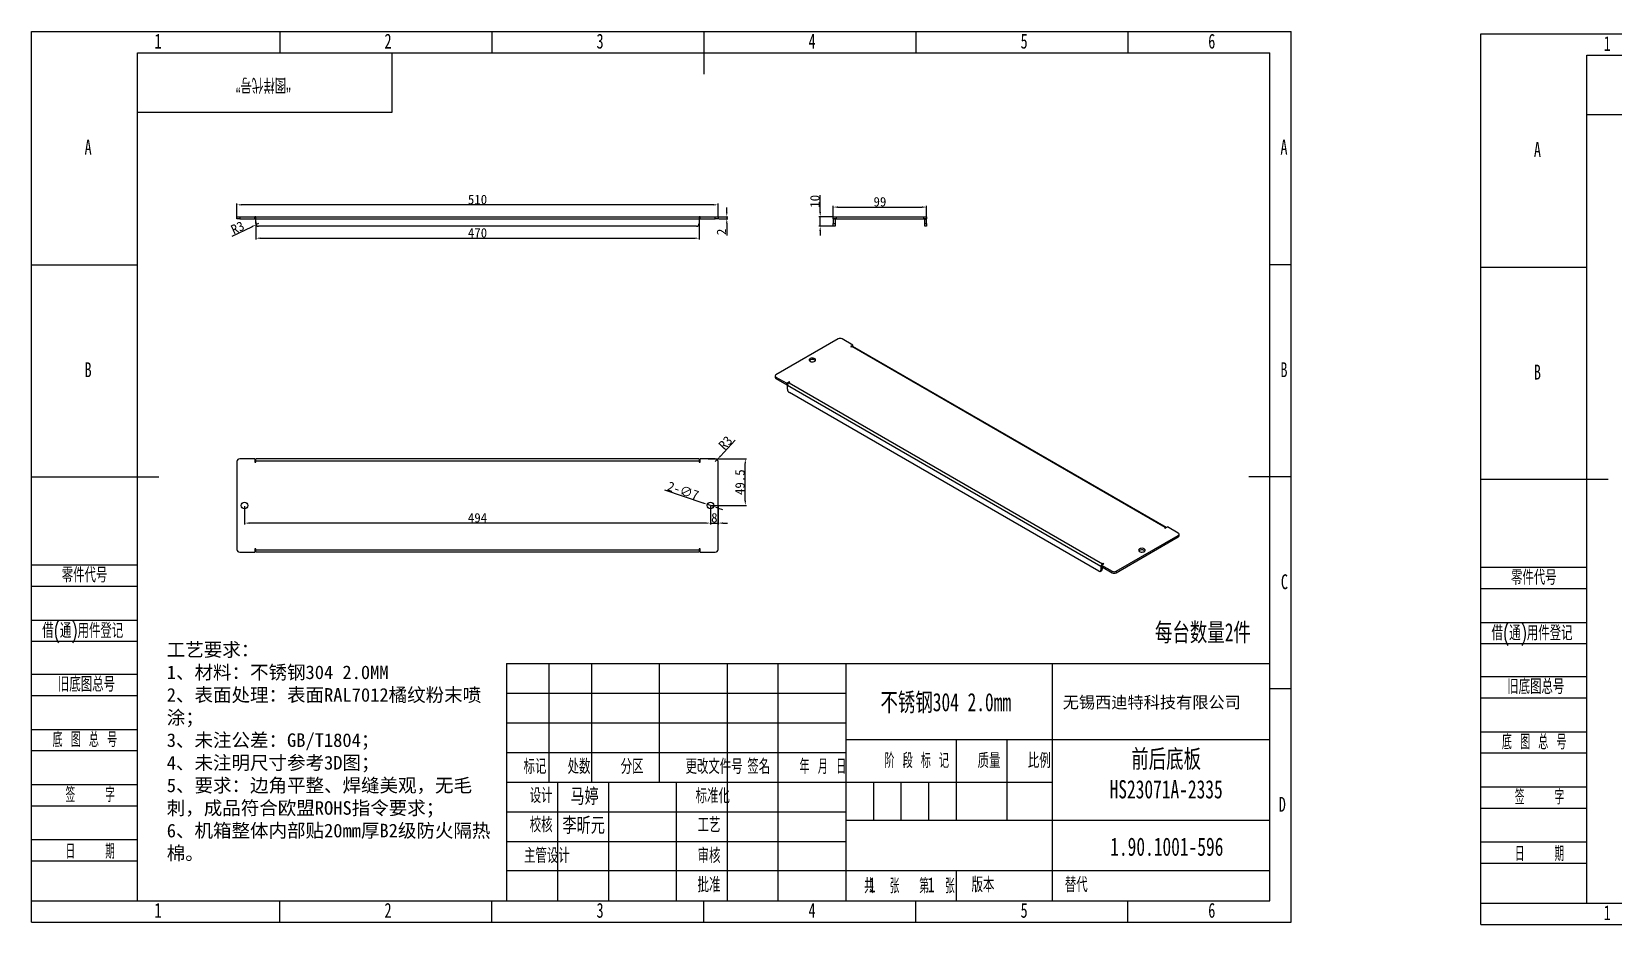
# Model space of a CAD drawing. Header units: millimetres. Extents: x -14348 to 6039, y -1826 to 2921.
# Drawn here: x 3168 to 4844, y -512 to 435 of the extents above; entities that cross this region are included whole.
import ezdxf

# ---------------------------------------------------------------- set-up
doc = ezdxf.new("R2010")
doc.units = ezdxf.units.MM
doc.layers.add('图框', color=7, linetype='Continuous')
doc.layers.add('标注', color=3, linetype='Continuous')
doc.layers.add('文字层', color=3, linetype='Continuous', lineweight=25)
doc.layers.add('粗实线层', color=7, linetype='Continuous', lineweight=25)
doc.styles.add('SLDTEXTSTYLE0', font='TXT', dxfattribs={"width": 0.7, "bigfont": 'bigfont'})
doc.styles.add('SLDTEXTSTYLE1', font='TXT', dxfattribs={"width": 0.6, "bigfont": 'bigfont'})
doc.styles.add('SLDTEXTSTYLE2', font='TXT', dxfattribs={"width": 0.614286, "bigfont": 'bigfont'})
doc.styles.add('SLDTEXTSTYLE3', font='TXT', dxfattribs={"width": 0.62, "bigfont": 'bigfont'})
doc.styles.add('SLDTEXTSTYLE4', font='TXT', dxfattribs={"width": 0.566667, "bigfont": 'bigfont'})
doc.styles.add('SLDTEXTSTYLE5', font='TXT', dxfattribs={"width": 0.7})
doc.dimstyles.new('ISO-25', dxfattribs={"dimtxt": 10, "dimasz": 5, "dimexe": 1.25, "dimexo": 0.625, "dimtad": 1, "dimdsep": 46, "dimtxsty": 'Standard', "dimcen": 2.5, "dimadec": 0, "dimazin": 0, "dimtfac": 1, "dimtmove": 0, "dimatfit": 3, "dimfxl": 1, "dimarcsym": 0})

# ---------------------------------------------------------------- blocks, each defined once
blk = doc.blocks.new('*D94')
at = {"layer": 'Defpoints', "color": 0, "transparency": 16777216}
for p in [(3895.3, 238.3), (3895.3, 236.3), (3904.5, 236.3)]:
    blk.add_point(p, dxfattribs=at)
at = {"layer": '标注', "color": 0, "lineweight": -2, "transparency": 16777216}
for p, q in [((3895.9, 238.3), (3905.7, 238.3)), ((3895.9, 236.3), (3905.7, 236.3)), ((3904.5, 243.3), (3904.5, 248.3)), ((3904.5, 238.3), (3904.5, 236.3)), ((3904.5, 231.3), (3904.5, 218.3))]:
    blk.add_line(p, q, dxfattribs=at)
at = {"layer": '标注', "color": 0, "transparency": 16777216}
for points in [[(3903.6, 243.3), (3905.3, 243.3), (3904.5, 238.3)], [(3903.6, 231.3), (3905.3, 231.3), (3904.5, 236.3)]]:
    blk.add_solid(points, dxfattribs=at)
at = {"layer": '标注', "color": 0, "transparency": 16777216, "insert": (3898.8, 222.3), "char_height": 10, "attachment_point": 5, "rotation": 90}
blk.add_mtext('2', dxfattribs=at)
blk = doc.blocks.new('*D95')
at = {"layer": 'Defpoints', "color": 0, "transparency": 16777216}
for p in [(3385.3, 251), (3385.3, 236.3), (3895.3, 237.3)]:
    blk.add_point(p, dxfattribs=at)
at = {"layer": '标注', "color": 0, "lineweight": -2, "transparency": 16777216}
for p, q in [((3385.3, 236.9), (3385.3, 252.3)), ((3895.3, 237.9), (3895.3, 252.3)), ((3890.3, 251), (3390.3, 251))]:
    blk.add_line(p, q, dxfattribs=at)
at = {"layer": '标注', "color": 0, "transparency": 16777216}
for points in [[(3390.3, 251.8), (3390.3, 250.2), (3385.3, 251)], [(3890.3, 251.8), (3890.3, 250.2), (3895.3, 251)]]:
    blk.add_solid(points, dxfattribs=at)
at = {"layer": '标注', "color": 0, "transparency": 16777216, "insert": (3640.3, 256.6), "char_height": 10, "attachment_point": 5}
blk.add_mtext('510', dxfattribs=at)
blk = doc.blocks.new('*D96')
at = {"layer": 'Defpoints', "color": 0, "transparency": 16777216}
for p in [(3405.3, 233.5), (3875.3, 233.5), (3875.3, 215.6)]:
    blk.add_point(p, dxfattribs=at)
at = {"layer": '标注', "color": 0, "lineweight": -2, "transparency": 16777216}
for p, q in [((3405.3, 232.9), (3405.3, 214.3)), ((3875.3, 232.9), (3875.3, 214.3)), ((3410.3, 215.6), (3870.3, 215.6))]:
    blk.add_line(p, q, dxfattribs=at)
at = {"layer": '标注', "color": 0, "transparency": 16777216}
for points in [[(3410.3, 216.4), (3410.3, 214.8), (3405.3, 215.6)], [(3870.3, 216.4), (3870.3, 214.8), (3875.3, 215.6)]]:
    blk.add_solid(points, dxfattribs=at)
at = {"layer": '标注', "color": 0, "transparency": 16777216, "insert": (3640.3, 221.2), "char_height": 10, "attachment_point": 5}
blk.add_mtext('470', dxfattribs=at)
blk = doc.blocks.new('*D97')
at = {"layer": 'Defpoints', "color": 0, "transparency": 16777216}
for p in [(3405.6, 230), (3408.3, 231.3)]:
    blk.add_point(p, dxfattribs=at)
at = {"layer": '标注', "color": 0, "lineweight": -2, "transparency": 16777216}
for p, q in [((3380.4, 217.8), (3401.1, 227.8)), ((3408.3, 231.3), (3405.6, 230))]:
    blk.add_line(p, q, dxfattribs=at)
at = {"layer": '标注', "color": 0, "transparency": 16777216}
blk.add_solid([(3400.7, 228.5), (3401.4, 227), (3405.6, 230)], dxfattribs=at)
at = {"layer": '标注', "color": 0, "transparency": 16777216, "insert": (3386, 226.8), "char_height": 10, "attachment_point": 5, "rotation": 25.85}
blk.add_mtext('R3', dxfattribs=at)
blk = doc.blocks.new('*D98')
at = {"layer": 'Defpoints', "color": 0, "transparency": 16777216}
for p in [(4003.5, 238.3), (4017.3, 238.3), (4019.3, 228.3)]:
    blk.add_point(p, dxfattribs=at)
at = {"layer": '标注', "color": 0, "lineweight": -2, "transparency": 16777216}
for p, q in [((4003.5, 243.3), (4003.5, 261.2)), ((4016.7, 238.3), (4002.2, 238.3)), ((4003.5, 228.3), (4003.5, 238.3)), ((4018.7, 228.3), (4002.2, 228.3)), ((4003.5, 223.3), (4003.5, 218.3))]:
    blk.add_line(p, q, dxfattribs=at)
at = {"layer": '标注', "color": 0, "transparency": 16777216}
for points in [[(4002.6, 243.3), (4004.3, 243.3), (4003.5, 238.3)], [(4002.6, 223.3), (4004.3, 223.3), (4003.5, 228.3)]]:
    blk.add_solid(points, dxfattribs=at)
at = {"layer": '标注', "color": 0, "transparency": 16777216, "insert": (3997.9, 254.7), "char_height": 10, "attachment_point": 5, "rotation": 90}
blk.add_mtext('10', dxfattribs=at)
blk = doc.blocks.new('*D99')
at = {"layer": 'Defpoints', "color": 0, "transparency": 16777216}
for p in [(4017.3, 235.8), (4116.3, 248.6), (4116.3, 233.5)]:
    blk.add_point(p, dxfattribs=at)
at = {"layer": '标注', "color": 0, "lineweight": -2, "transparency": 16777216}
for p, q in [((4017.3, 236.4), (4017.3, 249.8)), ((4022.3, 248.6), (4111.3, 248.6)), ((4116.3, 234.1), (4116.3, 249.8))]:
    blk.add_line(p, q, dxfattribs=at)
at = {"layer": '标注', "color": 0, "transparency": 16777216}
for points in [[(4022.3, 249.4), (4022.3, 247.7), (4017.3, 248.6)], [(4111.3, 249.4), (4111.3, 247.7), (4116.3, 248.6)]]:
    blk.add_solid(points, dxfattribs=at)
at = {"layer": '标注', "color": 0, "transparency": 16777216, "insert": (4066.8, 254.2), "char_height": 10, "attachment_point": 5}
blk.add_mtext('99', dxfattribs=at)
blk = doc.blocks.new('*D100')
at = {"layer": 'Defpoints', "color": 0, "transparency": 16777216}
for p in [(3887.3, -67.7), (3895.3, -67.7), (3895.3, -86.4)]:
    blk.add_point(p, dxfattribs=at)
at = {"layer": '标注', "color": 0, "lineweight": -2, "transparency": 16777216}
for p, q in [((3887.3, -68.3), (3887.3, -87.7)), ((3895.3, -68.3), (3895.3, -87.7)), ((3882.3, -86.4), (3877.3, -86.4)), ((3887.3, -86.4), (3895.3, -86.4)), ((3900.3, -86.4), (3905.3, -86.4))]:
    blk.add_line(p, q, dxfattribs=at)
at = {"layer": '标注', "color": 0, "transparency": 16777216}
for points in [[(3882.3, -85.6), (3882.3, -87.2), (3887.3, -86.4)], [(3900.3, -85.6), (3900.3, -87.2), (3895.3, -86.4)]]:
    blk.add_solid(points, dxfattribs=at)
at = {"layer": '标注', "color": 0, "transparency": 16777216, "insert": (3891.3, -80.8), "char_height": 10, "attachment_point": 5}
blk.add_mtext('8', dxfattribs=at)
blk = doc.blocks.new('*D101')
at = {"layer": 'Defpoints', "color": 0, "transparency": 16777216}
for p in [(3393.3, -67.7), (3887.3, -67.7), (3393.3, -86.4)]:
    blk.add_point(p, dxfattribs=at)
at = {"layer": '标注', "color": 0, "lineweight": -2, "transparency": 16777216}
for p, q in [((3393.3, -68.3), (3393.3, -87.7)), ((3887.3, -68.3), (3887.3, -87.7)), ((3882.3, -86.4), (3398.3, -86.4))]:
    blk.add_line(p, q, dxfattribs=at)
at = {"layer": '标注', "color": 0, "transparency": 16777216}
for points in [[(3398.3, -85.6), (3398.3, -87.2), (3393.3, -86.4)], [(3882.3, -85.6), (3882.3, -87.2), (3887.3, -86.4)]]:
    blk.add_solid(points, dxfattribs=at)
at = {"layer": '标注', "color": 0, "transparency": 16777216, "insert": (3640.3, -80.8), "char_height": 10, "attachment_point": 5}
blk.add_mtext('494', dxfattribs=at)
blk = doc.blocks.new('*D102')
at = {"layer": 'Defpoints', "color": 0, "transparency": 16777216}
for p in [(3884.3, -18.2), (3924.1, -18.2), (3887.3, -67.7)]:
    blk.add_point(p, dxfattribs=at)
at = {"layer": '标注', "color": 0, "lineweight": -2, "transparency": 16777216}
for p, q in [((3884.9, -18.2), (3925.4, -18.2)), ((3924.1, -62.7), (3924.1, -23.2)), ((3887.9, -67.7), (3925.4, -67.7))]:
    blk.add_line(p, q, dxfattribs=at)
at = {"layer": '标注', "color": 0, "transparency": 16777216}
for points in [[(3923.3, -23.2), (3924.9, -23.2), (3924.1, -18.2)], [(3923.3, -62.7), (3924.9, -62.7), (3924.1, -67.7)]]:
    blk.add_solid(points, dxfattribs=at)
at = {"layer": '标注', "color": 0, "transparency": 16777216, "insert": (3918.5, -43), "char_height": 10, "attachment_point": 5, "rotation": 90}
blk.add_mtext('49.5', dxfattribs=at)
blk = doc.blocks.new('*D103')
at = {"layer": 'Defpoints', "color": 0, "transparency": 16777216}
for p in [(3883.9, -66.6), (3890.6, -68.8)]:
    blk.add_point(p, dxfattribs=at)
at = {"layer": '标注', "color": 0, "lineweight": -2, "transparency": 16777216}
for p, q in [((3838.5, -51.3), (3879.2, -65)), ((3890.6, -68.8), (3883.9, -66.6)), ((3895.3, -70.4), (3900, -72))]:
    blk.add_line(p, q, dxfattribs=at)
at = {"layer": '标注', "color": 0, "transparency": 16777216}
for points in [[(3879.5, -64.2), (3878.9, -65.8), (3883.9, -66.6)], [(3895.6, -69.6), (3895, -71.2), (3890.6, -68.8)]]:
    blk.add_solid(points, dxfattribs=at)
at = {"layer": '标注', "color": 0, "transparency": 16777216, "insert": (3858.3, -52), "char_height": 10, "attachment_point": 5, "rotation": 341.3567}
blk.add_mtext('2-∅7', dxfattribs=at)
blk = doc.blocks.new('*D104')
at = {"layer": 'Defpoints', "color": 0, "transparency": 16777216}
for p in [(3892.3, -21.2), (3894.3, -19)]:
    blk.add_point(p, dxfattribs=at)
at = {"layer": '标注', "color": 0, "lineweight": -2, "transparency": 16777216}
for p, q in [((3913.3, 1.4), (3897.7, -15.4)), ((3892.3, -21.2), (3894.3, -19))]:
    blk.add_line(p, q, dxfattribs=at)
at = {"layer": '标注', "color": 0, "transparency": 16777216}
blk.add_solid([(3897.1, -14.8), (3898.3, -15.9), (3894.3, -19)], dxfattribs=at)
at = {"layer": '标注', "color": 0, "transparency": 16777216, "insert": (3903.1, -1.3), "char_height": 10, "attachment_point": 5, "rotation": 46.9745}
blk.add_mtext('R3', dxfattribs=at)

msp = doc.modelspace()

# ---------------------------------------------------------------- linework, layer by layer
at = {"color": 7, "linetype": 'Continuous', "lineweight": 25}
for p, q in [((3385.254, 236.265), (3385.254, 238.265)), ((3385.254, 238.265), (3388.254, 238.265)), ((3388.254, 236.265), (3385.254, 236.265)), ((3388.254, 238.265), (3388.254, 236.265)), ((3388.254, 238.265), (3404.254, 238.265)), ((3388.254, 236.265), (3404.254, 236.265)), ((3404.254, 236.265), (3404.254, 238.265)), ((3405.254, 238.265), (3404.254, 238.265)), ((3404.254, 236.265), (3405.254, 236.265)), ((3405.254, 238.265), (3875.254, 238.265)), ((3405.254, 235.765), (3405.254, 238.265)), ((3875.254, 235.765), (3405.254, 235.765)), ((3405.254, 231.265), (3405.254, 235.765)), ((3875.254, 238.265), (3875.254, 235.765)), ((3876.254, 238.265), (3875.254, 238.265)), ((3875.254, 236.265), (3876.254, 236.265)), ((3875.254, 235.765), (3875.254, 231.265)), ((3876.254, 236.265), (3876.254, 238.265)), ((3876.254, 238.265), (3892.254, 238.265)), ((3876.254, 236.265), (3892.254, 236.265)), ((3892.254, 236.265), (3892.254, 238.265)), ((3892.254, 238.265), (3895.254, 238.265)), ((3895.254, 236.265), (3892.254, 236.265)), ((3895.254, 238.265), (3895.254, 236.265)), ((4017.321, 236.265), (4017.321, 238.265)), ((4017.321, 238.265), (4020.321, 238.265)), ((4020.321, 236.265), (4017.321, 236.265)), ((4019.321, 235.765), (4017.321, 235.765)), ((4017.321, 235.765), (4017.321, 231.265)), ((4019.321, 235.765), (4019.321, 231.265)), ((4020.321, 238.265), (4020.321, 236.265)), ((4020.321, 238.265), (4113.321, 238.265)), ((4020.321, 236.265), (4113.321, 236.265)), ((4113.321, 236.265), (4113.321, 238.265)), ((4113.321, 238.265), (4116.321, 238.265)), ((4116.321, 236.265), (4113.321, 236.265)), ((4114.321, 235.765), (4116.321, 235.765)), ((4114.321, 231.265), (4114.321, 235.765)), ((4116.321, 238.265), (4116.321, 236.265)), ((4116.321, 231.265), (4116.321, 235.765)), ((3872.254, 228.265), (3408.254, 228.265)), ((4017.321, 231.265), (4019.321, 231.265)), ((4017.321, 228.265), (4017.321, 231.265)), ((4019.321, 228.265), (4017.321, 228.265)), ((4019.321, 231.265), (4019.321, 228.265)), ((4114.321, 231.265), (4116.321, 231.265)), ((4114.321, 228.265), (4114.321, 231.265)), ((4116.321, 228.265), (4114.321, 228.265)), ((4116.321, 231.265), (4116.321, 228.265)), ((4022.405, 108.763), (3956.644, 70.8)), ((4037.961, 102.232), (4026.648, 108.763)), ((4037.961, 102.232), (4035.486, 100.803)), ((4035.486, 100.803), (4036.193, 100.395)), ((4036.193, 100.395), (4036.901, 100.803)), ((4369.241, -91.053), (4036.901, 100.803)), ((4037.961, 101.007), (4037.961, 102.232)), ((4370.491, -90.929), (4038.15, 100.927)), ((3955.765, 69.575), (3955.765, 67.942)), ((3956.644, 68.351), (3967.958, 61.82)), ((3956.644, 68.351), (3956.644, 66.718)), ((3956.644, 66.718), (3967.958, 60.187)), ((3970.433, 63.248), (3967.958, 61.82)), ((3967.958, 60.187), (3967.958, 61.82)), ((3967.958, 60.187), (3969.018, 60.799)), ((4301.005, -132.486), (3968.665, 59.37)), ((3968.665, 55.696), (3968.665, 59.37)), ((3971.14, 62.84), (3970.433, 63.248)), ((3970.433, 62.432), (3970.433, 63.248)), ((3970.433, 62.432), (3971.14, 62.84)), ((3970.433, 62.432), (4302.773, -129.424)), ((4298.884, -137.385), (3970.786, 52.021)), ((3385.254, -21.219), (3385.254, -114.219)), ((3404.254, -18.219), (3388.254, -18.219)), ((3404.254, -18.219), (3404.254, -21.719)), ((3404.254, -21.719), (3405.254, -21.719)), ((3875.254, -18.219), (3405.254, -18.219)), ((3405.254, -20.719), (3405.254, -18.219)), ((3405.254, -21.719), (3405.254, -20.719)), ((3875.254, -20.719), (3405.254, -20.719)), ((3875.254, -18.219), (3875.254, -20.719)), ((3875.254, -20.719), (3875.254, -21.719)), ((3875.254, -21.719), (3876.254, -21.719)), ((3876.254, -21.719), (3876.254, -18.219)), ((3892.254, -18.219), (3876.254, -18.219)), ((3895.254, -114.219), (3895.254, -21.219)), ((4317.268, -137.384), (4383.029, -99.421)), ((4369.241, -91.053), (4368.534, -91.461)), ((4368.534, -91.461), (4369.241, -91.869)), ((4369.241, -91.869), (4371.716, -90.441)), ((4369.241, -91.869), (4369.241, -91.053)), ((4383.029, -96.972), (4371.716, -90.441)), ((4383.029, -101.054), (4383.029, -99.421)), ((4383.908, -99.829), (4383.908, -98.196)), ((3388.254, -117.219), (3404.254, -117.219)), ((3405.254, -113.719), (3404.254, -113.719)), ((3404.254, -113.719), (3404.254, -117.219)), ((3405.254, -114.719), (3405.254, -113.719)), ((3405.254, -114.719), (3875.254, -114.719)), ((3405.254, -117.219), (3405.254, -114.719)), ((3875.254, -117.219), (3405.254, -117.219)), ((3876.254, -113.719), (3875.254, -113.719)), ((3875.254, -113.719), (3875.254, -114.719)), ((3875.254, -114.719), (3875.254, -117.219)), ((3876.254, -117.219), (3876.254, -113.719)), ((3876.254, -117.219), (3892.254, -117.219)), ((4317.268, -139.017), (4383.029, -101.054)), ((4301.712, -132.078), (4301.005, -132.486)), ((4301.005, -132.486), (4301.005, -136.16)), ((4301.712, -130.853), (4304.187, -129.424)), ((4301.712, -130.853), (4313.026, -137.384)), ((4301.712, -132.486), (4301.712, -130.853)), ((4301.712, -132.486), (4313.026, -139.017)), ((4302.419, -132.894), (4302.419, -135.344)), ((4303.48, -129.016), (4302.773, -129.424)), ((4302.773, -130.24), (4302.773, -129.424)), ((4304.187, -129.424), (4303.48, -129.016)), ((4303.48, -129.832), (4303.48, -129.016)), ((4300.383, -137.534), (4301.798, -136.717)), ((4301.005, -136.16), (4302.419, -135.344)), ((4313.026, -139.017), (4313.026, -137.384)), ((4317.268, -137.384), (4317.268, -139.017))]:
    msp.add_line(p, q, dxfattribs=at)
at = {"color": 7, "linetype": 'Continuous', "lineweight": 25, "flags": 128}
for points in [[(4017.371, 236.265), (4017.369, 236.252), (4017.321, 235.765)], [(4116.321, 235.765), (4116.273, 236.252), (4116.27, 236.265)], [(3992.706, 85.087), (3993.644, 84.701), (3994.748, 84.511), (3995.9, 84.538), (3996.973, 84.78), (3997.852, 85.21), (3998.442, 85.781), (3998.678, 86.432), (3998.536, 87.092), (3998.03, 87.69), (3997.215, 88.16), (3996.18, 88.452), (3995.037, 88.535), (3993.909, 88.398), (3992.919, 88.058), (3992.175, 87.55), (3991.756, 86.931), (3991.708, 86.266), (3992.037, 85.629), (3992.706, 85.087)], [(3997.656, 86.312), (3998.326, 85.77), (3998.383, 85.699)], [(4346.967, -113.708), (4346.029, -113.322), (4344.925, -113.132), (4343.774, -113.159), (4342.7, -113.401), (4341.821, -113.831), (4341.231, -114.402), (4340.995, -115.053), (4341.138, -115.713), (4341.644, -116.311), (4342.458, -116.781), (4343.493, -117.073), (4344.637, -117.156), (4345.764, -117.019), (4346.754, -116.679), (4347.499, -116.171), (4347.918, -115.552), (4347.965, -114.887), (4347.636, -114.249), (4346.967, -113.708)], [(4346.967, -115.341), (4347.636, -115.883), (4347.693, -115.953)]]:
    msp.add_lwpolyline(points, dxfattribs=at)
at = {"color": 7, "linetype": 'Continuous', "lineweight": 25}
for centre in [(3393.254, -67.719), (3887.254, -67.719)]:
    msp.add_circle(centre, 3.5, dxfattribs=at)
for centre, radius, start, end in [((4019.821, 235.765), 0.5, 90, 180), ((4113.821, 235.765), 0.5, 0, 90), ((3408.254, 231.265), 3, 180, 270), ((3872.254, 231.265), 3, 270, 0), ((4024.526, 104.669), 4.611, 62.609672, 117.390328), ((4037.633, 99.781), 1.257, 65.692881, 125.617577), ((3995.23, 82.181), 4.79, 59.572707, 132.738023), ((3957.267, 68.092), 1.509, 185.694799, 245.625342), ((3957.109, 69.575), 1.31, 110.783421, 249.216579), ((3972.503, 59.195), 3.842, 122.605478, 177.394522), ((3973.27, 55.905), 4.61, 182.605478, 237.394522), ((3388.254, -21.219), 3, 90, 180), ((3892.254, -21.219), 3, 0, 90), ((4369.948, -91.981), 1.167, 52.690275, 127.305693), ((4382.565, -98.196), 1.31, 290.783421, 69.216579), ((4382.407, -99.68), 1.509, 294.374658, 354.305201), ((3388.254, -114.219), 3, 180, 270), ((3892.254, -114.219), 3, 270, 0), ((4344.541, -119.471), 4.79, 59.572707, 132.738023), ((4304.843, -132.661), 3.842, 122.605478, 177.394522), ((4299.712, -136.37), 1.31, 230.796715, 9.214037), ((4300.992, -135.526), 1.439, 304.056351, 7.25583), ((4315.147, -133.29), 4.611, 242.609672, 297.390328), ((4315.147, -134.923), 4.611, 242.609672, 297.390328)]:
    msp.add_arc(centre, radius, start, end, dxfattribs=at)
at = {"layer": '图框'}
for p, q in [((3167.731, -509.242), (3167.731, 434.578)), ((3167.731, 434.578), (4502.563, 434.578)), ((3430.653, 434.578), (3430.653, 412.106)), ((3655.372, 434.578), (3655.372, 412.106)), ((4104.81, 434.578), (4104.81, 412.106)), ((4329.529, 434.578), (4329.529, 412.106)), ((4502.563, -509.242), (4502.563, 434.578)), ((4703.774, -511.748), (4703.774, 432.072)), ((4703.774, 432.072), (6038.606, 432.072)), ((3167.731, 187.387), (3280.091, 187.387)), ((4502.563, 187.387), (4480.091, 187.387)), ((4703.774, 184.881), (4816.134, 184.881)), ((3167.731, -130.722), (3280.091, -130.722)), ((4703.774, -133.229), (4816.134, -133.229)), ((3167.731, -153.194), (3280.091, -153.194)), ((4703.774, -155.701), (4816.134, -155.701)), ((3167.731, -189.149), (3280.091, -189.149)), ((4703.774, -191.656), (4816.134, -191.656)), ((3167.731, -211.621), (3280.091, -211.621)), ((4703.774, -214.128), (4816.134, -214.128)), ((3167.731, -246.635), (3280.091, -246.635)), ((4703.774, -249.141), (4816.134, -249.141)), ((3671.102, -266.545), (4030.653, -266.545)), ((4502.563, -262.051), (4480.091, -262.051)), ((3167.731, -269.107), (3280.091, -269.107)), ((4703.774, -271.613), (4816.134, -271.613)), ((3671.102, -298.006), (4030.653, -298.006)), ((3167.731, -305.062), (3280.091, -305.062)), ((4703.774, -307.568), (4816.134, -307.568)), ((3167.731, -327.534), (3280.091, -327.534)), ((4703.774, -330.04), (4816.134, -330.04)), ((3167.731, -363.489), (3280.091, -363.489)), ((4059.866, -360.927), (4059.866, -401.377)), ((4089.08, -360.927), (4089.08, -401.377)), ((4118.293, -360.927), (4118.293, -401.377)), ((4703.774, -365.995), (4816.134, -365.995)), ((3167.731, -385.961), (3280.091, -385.961)), ((4703.774, -388.467), (4816.134, -388.467)), ((3167.731, -421.916), (3280.091, -421.916)), ((4703.774, -424.422), (4816.134, -424.422)), ((3167.731, -444.388), (3280.091, -444.388)), ((4703.774, -446.894), (4816.134, -446.894)), ((3167.731, -486.77), (3280.091, -486.77)), ((3430.653, -509.242), (3430.653, -486.77)), ((3655.372, -509.242), (3655.372, -486.77)), ((4104.81, -509.242), (4104.81, -486.77)), ((4329.529, -509.242), (4329.529, -486.77)), ((4703.774, -489.276), (4816.134, -489.276)), ((3167.731, -509.242), (4502.563, -509.242)), ((4703.774, -511.748), (6038.606, -511.748))]:
    msp.add_line(p, q, dxfattribs=at)
at = {"layer": '图框', "lineweight": 25}
for p, q in [((3880.091, 434.578), (3880.091, 389.634)), ((3167.731, -37.332), (3302.563, -37.332)), ((4502.563, -37.332), (4457.619, -37.332)), ((4703.774, -39.838), (4838.606, -39.838)), ((3671.102, -235.085), (3671.102, -486.77)), ((3671.102, -235.085), (4480.091, -235.085)), ((3716.046, -235.085), (3716.046, -360.927)), ((3760.99, -235.085), (3760.99, -360.927)), ((3832.9, -235.085), (3832.9, -360.927)), ((3904.81, -235.085), (3904.81, -486.77)), ((3958.742, -235.085), (3958.742, -486.77)), ((4030.509, -234.85), (4030.674, -486.77)), ((4249.493, -235.085), (4249.493, -486.77)), ((4030.562, -315.749), (4480, -315.749)), ((4147.507, -315.673), (4147.507, -401.066)), ((4201.439, -315.984), (4201.439, -401.377)), ((3671.102, -329.467), (4030.653, -329.467)), ((3671.102, -360.927), (4030.653, -360.927)), ((3725.035, -360.927), (3725.035, -486.77)), ((3778.967, -360.927), (3778.967, -486.77)), ((3850.877, -360.927), (3850.877, -486.77)), ((4030.721, -360.927), (4249.493, -360.927)), ((3671.102, -392.388), (4030.653, -392.388)), ((4030.653, -401.377), (4480.091, -401.377)), ((3671.102, -423.849), (4030.653, -423.849)), ((3671.102, -454.563), (4030.653, -454.563)), ((4030.653, -454.563), (4480.091, -454.563)), ((4147.507, -454.563), (4147.507, -486.77)), ((3280.091, -486.77), (4480.091, -486.77)), ((3880.091, -509.242), (3880.091, -486.77)), ((4816.134, -489.276), (6016.134, -489.276))]:
    msp.add_line(p, q, dxfattribs=at)
at = {"layer": '图框', "linetype": 'Continuous', "lineweight": 25}
for p, q in [((3280.091, -486.77), (3280.091, 412.106)), ((3280.091, 412.106), (4480.091, 412.106)), ((4480.091, -486.77), (4480.091, 412.106)), ((4816.134, -489.276), (4816.134, 409.6)), ((4816.134, 409.6), (6016.134, 409.6))]:
    msp.add_line(p, q, dxfattribs=at)
at = {"layer": '粗实线层'}
for p, q in [((3549.754, 349.185), (3549.754, 412.106)), ((3280.091, 349.185), (3549.754, 349.185)), ((4816.134, 346.679), (5085.797, 346.679))]:
    msp.add_line(p, q, dxfattribs=at)

# ---------------------------------------------------------------- texts
at = {"layer": '图框'}
for s, insert, char_height, attachment_point, style in [('1', (3301.639, 432.358), 15.73, 2, 'SLDTEXTSTYLE5'), ('2', (3545.459, 432.358), 15.73, 2, 'SLDTEXTSTYLE5'), ('3', (3770.178, 432.358), 15.73, 2, 'SLDTEXTSTYLE5'), ('4', (3994.897, 432.358), 15.73, 2, 'SLDTEXTSTYLE5'), ('5', (4219.616, 432.358), 15.73, 2, 'SLDTEXTSTYLE5'), ('6', (4418.504, 432.358), 15.73, 2, 'SLDTEXTSTYLE5'), ('1', (4837.682, 429.852), 15.73, 2, 'SLDTEXTSTYLE5'), ('A', (3227.598, 319.999), 15.73, 2, 'SLDTEXTSTYLE5'), ('A', (4495.014, 319.999), 15.73, 2, 'SLDTEXTSTYLE5'), ('A', (4763.641, 317.492), 15.73, 2, 'SLDTEXTSTYLE5'), ('B', (3227.598, 84.044), 15.73, 2, 'SLDTEXTSTYLE5'), ('B', (4495.014, 84.044), 15.73, 2, 'SLDTEXTSTYLE5'), ('B', (4763.641, 81.537), 15.73, 2, 'SLDTEXTSTYLE5'), ('零件代号', (3199.568, -133.606), 15.7303, 1, 'SLDTEXTSTYLE0'), ('C', (4495.494, -140.675), 15.73, 2, 'SLDTEXTSTYLE5'), ('零件代号', (4735.611, -136.112), 15.7303, 1, 'SLDTEXTSTYLE0'), ('借(通)用件登记', (3178.95, -192.512), 15.7303, 1, 'SLDTEXTSTYLE0'), ('借(通)用件登记', (4714.993, -195.018), 15.7303, 1, 'SLDTEXTSTYLE0'), ('旧底图总号', (3195.57, -249.36), 15.7303, 1, 'SLDTEXTSTYLE0'), ('旧底图总号', (4731.613, -251.866), 15.7303, 1, 'SLDTEXTSTYLE0'), ('{\\fSimSun|b0|i0|c134|p2;不锈钢304 2.0mm}', (4136.558, -266.473), 19.37025, 2, 'SLDTEXTSTYLE0'), ('底 图 总 号', (3189.966, -308.049), 15.7303, 1, 'SLDTEXTSTYLE2'), ('底 图 总 号', (4726.009, -310.555), 15.7303, 1, 'SLDTEXTSTYLE2'), ('标记', (3701.202, -336.58), 15.7303, 2, 'SLDTEXTSTYLE0'), ('处数', (3747.898, -336.58), 15.7303, 2, 'SLDTEXTSTYLE0'), ('更改文件号', (3891.042, -336.58), 15.7303, 2, 'SLDTEXTSTYLE0'), ('签名', (3938.412, -336.58), 15.7303, 2, 'SLDTEXTSTYLE0'), ('年 月 日', (4006.333, -336.58), 15.7303, 2, 'SLDTEXTSTYLE3'), ('阶 段 标 记', (4105.815, -330.341), 15.7303, 2, 'SLDTEXTSTYLE2'), ('质量', (4182.437, -330.341), 15.7303, 2, 'SLDTEXTSTYLE0'), ('比例', (4235.683, -330.341), 15.7303, 2, 'SLDTEXTSTYLE0'), ('分区', (3804.174, -336.58), 15.7303, 2, 'SLDTEXTSTYLE0'), ('签    字', (3229.797, -366.485), 15.7303, 2, 'SLDTEXTSTYLE4'), ('设计', (3707.718, -367.408), 15.7303, 2, 'SLDTEXTSTYLE0'), ('{\\fSimSun|b0|i0|c134|p2;马婷}', (3753.754, -367.8), 15.73034, 2, 'SLDTEXTSTYLE0'), ('标准化', (3889.588, -367.706), 15.7303, 2, 'SLDTEXTSTYLE0'), ('签    字', (4765.84, -368.991), 15.7303, 2, 'SLDTEXTSTYLE4'), ('D', (4493.258, -376.631), 15.73, 2, 'SLDTEXTSTYLE5'), ('校核', (3707.718, -398.325), 15.7303, 2, 'SLDTEXTSTYLE0'), ('工艺', (3885.645, -398.489), 15.7303, 2, 'SLDTEXTSTYLE0'), ('日    期', (3229.797, -426.485), 15.7303, 2, 'SLDTEXTSTYLE4'), ('主管设计', (3713.826, -431.043), 15.7303, 2, 'SLDTEXTSTYLE0'), ('审核', (3885.645, -431.043), 15.7303, 2, 'SLDTEXTSTYLE0'), ('日    期', (4765.84, -428.991), 15.7303, 2, 'SLDTEXTSTYLE4'), ('批准', (3885.656, -461.948), 15.7303, 2, 'SLDTEXTSTYLE0'), ('共  张', (4068.771, -463.122), 15.7303, 2, 'SLDTEXTSTYLE1'), ('1', (4054.889, -461.91), 15.73, 1, 'SLDTEXTSTYLE5'), ('第  张', (4127.321, -463.122), 15.7303, 2, 'SLDTEXTSTYLE1'), ('1', (4117.372, -461.91), 15.73, 1, 'SLDTEXTSTYLE5'), ('版本', (4175.996, -461.91), 15.7303, 2, 'SLDTEXTSTYLE0'), ('替代', (4262.745, -461.91), 15.7303, 1, 'SLDTEXTSTYLE0'), ('1', (3301.639, -488.99), 15.73, 2, 'SLDTEXTSTYLE5'), ('2', (3545.459, -488.99), 15.73, 2, 'SLDTEXTSTYLE5'), ('3', (3770.178, -488.99), 15.73, 2, 'SLDTEXTSTYLE5'), ('4', (3994.897, -488.99), 15.73, 2, 'SLDTEXTSTYLE5'), ('5', (4219.616, -488.99), 15.73, 2, 'SLDTEXTSTYLE5'), ('6', (4418.504, -488.99), 15.73, 2, 'SLDTEXTSTYLE5'), ('1', (4837.682, -491.496), 15.73, 2, 'SLDTEXTSTYLE5')]:
    msp.add_mtext(s, dxfattribs=dict(at, insert=insert, char_height=char_height, attachment_point=attachment_point, style=style))
at = {"layer": '图框', "insert": (3413.286, 370.105), "char_height": 15.7303, "attachment_point": 2, "rotation": 180, "style": 'SLDTEXTSTYLE0'}
msp.add_mtext('“图样代号”', dxfattribs=at)
at = {"layer": '图框', "attachment_point": 2, "style": 'SLDTEXTSTYLE0'}
for s, insert, char_height, width in [('{\\fSimSun|b0|i0|c134|p2;每台数量2件}', (4409.121, -192.433), 19.37025, 125.06256), ('{\\fSimSun|b0|i0|c134|p2;前后底板\\PHS23071A-2335}', (4370.148, -326.573), 19.37025, 125.06256), ('{\\fSimSun|b0|i0|c134|p2;李昕元}', (3752.831, -398.535), 15.73034, 60.7158), ('{\\fSimSun|b0|i0|c134|p2;1.90.1001-596}', (4370.849, -419.672), 19.37025, 125.06256)]:
    msp.add_mtext(s, dxfattribs=dict(at, insert=insert, char_height=char_height, width=width))
at = {"layer": '文字层', "attachment_point": 1}
for s, width, insert, char_height in [('{\\fSimSun|b0|i0|c134|p2;工艺要求：}\\P1{\\fSimSun|b0|i0|c134|p2;、材料：不锈钢304 2.0MM}\\P2{\\fSimSun|b0|i0|c134|p2;、表面处理：表面RAL7012橘纹粉末喷涂；}\\P3{\\fSimSun|b0|i0|c134|p2;、未注公差：}GB/T1804{\\fSimSun|b0|i0|c134|p2;；}\\P4{\\fSimSun|b0|i0|c134|p2;、未注明尺寸参考}3D{\\fSimSun|b0|i0|c134|p2;图；}\\P5{\\fSimSun|b0|i0|c134|p2;、要求：边角平整、焊缝美观，无毛刺，成品符合欧盟ROHS指令要求；\\P6、机箱整体内部贴20mm厚B2级防火隔热棉。}', 343.91279, (3310.953, -213.378), 14.37788), ('{\\fSimSun|b0|i0|c134|p2;无锡西迪特科技有限公司}', 630.36108, (4260.528, -270.086), 12.58427)]:
    msp.add_mtext_dynamic_manual_height_columns(s, width=width, gutter_width=17.5, heights=[0], dxfattribs=dict(at, insert=insert, char_height=char_height))

# ---------------------------------------------------------------- dimensions: what is measured, and where the dimension line sits
at = {"layer": '标注'}
for base, p1, p2, picture, middle in [((3385.254, 251.015), (3895.254, 237.265), (3385.254, 236.265), '*D95', (3640.254, 256.64)), ((4116.321, 248.556), (4017.321, 235.765), (4116.321, 233.515), '*D99', (4066.821, 254.181)), ((3875.254, 215.589), (3405.254, 233.515), (3875.254, 233.515), '*D96', (3640.254, 221.214)), ((3393.254, -86.415), (3887.254, -67.719), (3393.254, -67.719), '*D101', (3640.254, -80.79)), ((3895.254, -86.415), (3887.254, -67.719), (3895.254, -67.719), '*D100', (3891.254, -80.79))]:
    dim = msp.add_linear_dim(base=base, p1=p1, p2=p2, dimstyle='ISO-25', dxfattribs=at)
    dim.commit()
    dim.dimension.update_dxf_attribs({"geometry": picture, "text_midpoint": middle})
for base, p1, p2, picture, middle in [((4003.479, 238.265), (4019.321, 228.265), (4017.321, 238.265), '*D98', (3997.854, 254.723)), ((3904.469, 236.265), (3895.254, 238.265), (3895.254, 236.265), '*D94', (3898.844, 222.306)), ((3924.105, -18.219), (3887.254, -67.719), (3884.254, -18.219), '*D102', (3918.48, -42.969))]:
    dim = msp.add_linear_dim(base=base, p1=p1, p2=p2, angle=90, dimstyle='ISO-25', dxfattribs=at)
    dim.commit()
    dim.dimension.update_dxf_attribs({"geometry": picture, "text_midpoint": middle})
for center, mpoint, picture, middle in [((3408.254, 231.265), (3405.555, 229.957), '*D97', (3386.041, 226.753)), ((3892.254, -21.219), (3894.301, -19.026), '*D104', (3903.125, -1.328))]:
    dim = msp.add_radius_dim(center=center, mpoint=mpoint, dimstyle='ISO-25', dxfattribs=at)
    dim.commit()
    dim.dimension.update_dxf_attribs({"geometry": picture, "text_midpoint": middle})
dim = msp.add_diameter_dim_2p(p1=(3890.571, -68.838), p2=(3883.938, -66.6), text='2-<>', dimstyle='ISO-25', dxfattribs=at)
dim.commit()
dim.dimension.update_dxf_attribs({"geometry": '*D103', "text_midpoint": (3858.297, -52.013)})

doc.saveas('drawing.dxf')
